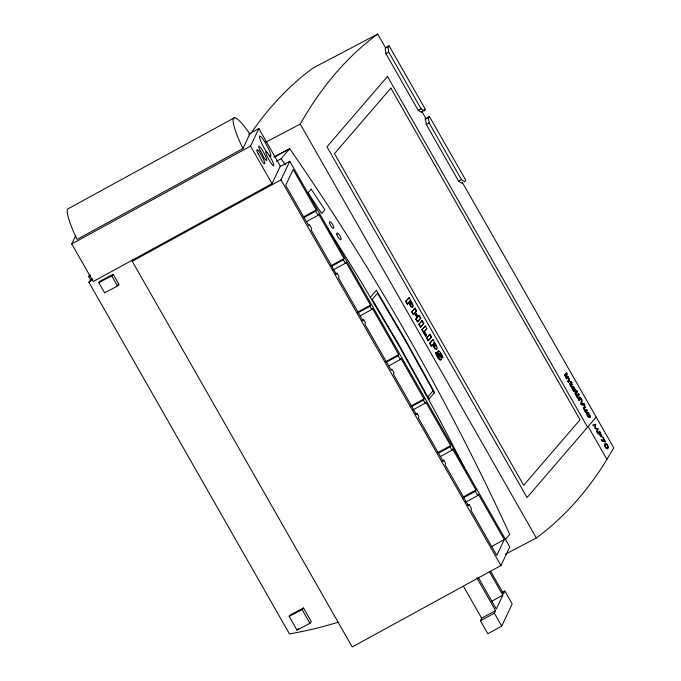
<?xml version="1.0" encoding="UTF-8"?>
<svg xmlns="http://www.w3.org/2000/svg" width="681" height="681" viewBox="0 0 681 681"><rect width="100%" height="100%" fill="white"/><g stroke="black" fill="none" stroke-linecap="round" stroke-linejoin="round"><path stroke-width="1.02" d="M440.973 359.398C439.194 362.224 435.908 354.503 435.525 352.537L437.466 353.541C439.773 359.798 440.096 356.24 437.874 352.068C438.581 347.914 442.693 355.899 442.871 357.602L441.041 356.631L439.364 353.635L439.245 354.341M580.927 404.139L581.548 399.143L582.178 400.249L581.966 403.629L584.289 403.952L584.902 405.025L581.216 404.642L581.548 399.143M607.29 447.587C608.678 446.413 606.013 442.744 605.273 445.408M600.812 435.704L600.182 433.133M595.466 428.196L595.517 424.272L592.802 424.987L593.406 425.983L595.117 425.497L594.871 428.672L597.237 429.217L596.539 431.541L597.143 432.537L598.097 428.8L595.5 428.187L598.097 428.8M436.708 348.468L436.504 349.149M608.099 448.345L608.295 447.187M604.668 444.301L604.907 446.123M434.844 346.357L433.661 343.173L434.069 342.96L435.253 346.144L433.286 343.862L434.069 342.96M579.608 397.108L579.199 397.321L580.161 399.006L580.561 398.794L579.608 397.108L579.829 398.062L578.339 399.534L578.884 400.488L580.595 398.479M570.661 381.428L570.252 381.649L571.018 382.05L570.661 381.428L570.84 382.262L569.622 383.82L570.942 386.536L571.47 385.948L570.644 384.161L571.376 383.207L572.219 384.68L571.81 384.893L570.976 383.42L571.376 383.207M570.942 386.536L571.47 385.948M604.643 444.31L605.528 443.314L606.771 444.08M248.608 134.166L258.848 128.556L280.3 166.164L272.017 183.674L93.203 281.559L71.76 243.96L75.676 235.66M280.112 166.556L289.765 161.269L509.754 546.945L500.969 565.528L352.23 646.95L132.242 261.274L132.931 259.81M242.913 148.586L249.833 133.953A47.295 7.346 61.3 0 0 233.387 118.511A47.295 7.346 61.3 0 0 242.913 148.586L77.047 239.38A47.295 7.346 61.3 0 1 68.628 208.497L234.502 117.702M71.76 243.96L250.574 146.075L258.848 128.556M132.242 261.274L280.981 179.861L289.765 161.269M304.177 217.469L315.661 211.187L316.239 209.961L293.162 169.518L285.688 185.334L308.757 225.777L309.378 224.475L311.711 228.569L311.098 229.88L336.508 274.426L337.121 273.115L339.078 276.546L338.466 277.857L363.016 320.904L363.637 319.593L365.467 322.811L364.846 324.113L391.234 370.37L391.856 369.068L394.018 372.865L393.397 374.167L416.534 414.729L417.155 413.418L418.9 416.483L418.279 417.793L443.161 461.412L443.782 460.109L445.706 463.48L445.093 464.791L468.511 505.847L469.132 504.544L471.558 508.792L470.937 510.103L496.781 555.415L504.263 539.59L478.411 494.278L477.832 495.504L465.472 502.272M306.518 221.572L317.993 215.29L318.572 214.064L343.982 258.601L343.403 259.827L331.043 266.594M333 270.025L345.361 263.258L345.939 262.032L370.498 305.088L369.919 306.305L357.559 313.073M360.266 315.805L371.749 309.523L372.328 308.297L398.717 354.554L398.138 355.78L385.778 362.547M388.825 365.859L400.3 359.577L400.879 358.351L424.016 398.904L423.437 400.13L411.954 406.412M412.822 409.962L425.182 403.195L425.761 401.969L450.643 445.595L450.064 446.821L438.59 453.103M440.513 456.483L451.988 450.192L452.567 448.975L475.985 490.031L475.406 491.256L463.046 498.015M502.025 592.53L504.808 591.006L512.197 603.97L501.727 626.111L487.826 633.73L480.428 620.766L481.646 618.195L495.547 610.585L476.921 577.931M480.428 620.766L494.338 613.155L495.547 610.585M489.384 571.589L502.833 595.177L496.296 609.01L478.181 577.267M504.808 591.006L503.497 593.772L490.558 571.104M412.712 306.884L412.226 307.335L411.179 306.799A5.652 1.668 62.3 0 1 409.341 304.347L408.421 302.764L407.247 304.135L405.689 301.402L409.136 297.657L412.465 303.675A4.086 1.209 62.3 0 1 413.129 305.76L412.967 306.961L411.579 306.586A5.652 1.668 62.3 0 1 409.741 304.135L408.83 302.551L407.247 304.135M572.44 387.395L572.329 388.008A1.737 0.511 62.3 0 0 572.61 388.919L573.904 391.422L574.245 390.613L573.01 388.706A1.737 0.511 62.3 0 1 572.738 387.795L572.849 387.183L575.045 391.039L574.636 391.252L572.44 387.395L572.849 387.183M91.16 280.785L88.666 276.409L90.037 274.826M338.27 622.204A427.03 405.221 40.7 0 1 289.468 633.926L88.853 282.223L92.165 278.367M98.839 282.683L100.226 281.074L113.148 274.281L118.928 284.403L117.541 286.02L104.61 292.813L98.839 282.683L111.761 275.89L113.148 274.281M276.452 161.235A1661.742 1576.864 40.7 0 1 281.108 158.707L289.731 148.688A2472.839 2346.53 40.7 0 1 509.72 534.364L505.081 539.752M388.502 46.478L389.098 45.789L425.37 109.386L424.782 110.075A7.951 2.349 62.3 0 1 424.093 110.816L421.054 108.798L388.749 52.156L388.068 47.627A10.513 3.107 62.3 0 1 388.502 46.478L385.65 47.976A10.513 3.107 62.3 0 0 385.216 49.134L385.897 53.654L418.202 110.296L421.241 112.314A7.951 2.349 62.3 0 0 421.931 111.573L424.782 110.075M428.894 117.294L429.49 116.604L465.77 180.201L465.174 180.891A7.951 2.349 62.3 0 1 464.485 181.631L461.446 179.614L429.141 122.972L428.46 118.451A10.513 3.107 62.3 0 1 428.894 117.294L426.051 118.792A10.513 3.107 62.3 0 0 425.616 119.95L426.289 124.47L458.594 181.112L461.633 183.129A7.951 2.349 62.3 0 0 462.322 182.389L613.794 447.928L602.736 466.153A2631.912 777.515 62.3 0 1 536.322 537.973L505.362 554.24M370.379 297.171L376.321 290.259L405.604 340.142L434.606 392.528L428.664 399.441M405.689 301.402L409.136 297.657M410.124 300.985L408.94 302.1L410.124 300.985L411.307 304.16L409.341 301.887M419.879 317.431L418.841 315.601L419.241 315.38L420.807 318.129L417.368 321.875L415.802 319.125L417.41 317.508L414.84 312.996L413.222 314.613L411.656 311.864L415.104 308.127L416.67 310.868L415.095 312.443L417.155 316.052M411.656 311.864L415.104 308.127M413.222 314.613L414.84 312.996M415.095 312.443L416.67 310.868M415.802 319.125L417.41 317.508M419.241 315.38L418.074 316.742L415.495 312.23M417.368 321.875L420.807 318.129M418.798 324.377L422.237 320.632L423.803 323.381L420.764 326.914L420.364 327.127L418.798 324.377L422.237 320.632M420.364 327.127L423.803 323.381M421.854 329.74L425.293 325.995L426.851 328.719L424.467 331.485L426.612 335.248L425.957 336.005L425.548 336.218L421.854 329.74L425.293 325.995M424.655 331.009L426.851 328.719M425.548 336.218L426.612 335.248M426.578 338.023L430.026 334.277L431.592 337.027L428.553 340.56L428.145 340.772L426.578 338.023L430.026 334.277M428.145 340.772L431.592 337.027M432.775 344.535L431.192 346.11L429.634 343.386L433.082 339.64L436.41 345.659A4.086 1.209 62.3 0 1 437.074 347.736L436.913 348.936L436.172 349.319L435.125 348.774A5.652 1.668 62.3 0 1 433.286 346.323L432.367 344.748L432.775 344.535L433.686 346.11A5.652 1.668 62.3 0 0 435.525 348.561L436.581 349.106M429.634 343.386L433.082 339.64M431.192 346.11L432.367 344.748M427.855 396.887L433.107 390.783M289.195 616.399L290.574 614.79L303.505 607.997L311.328 621.719L309.94 623.328L297.018 630.121L289.195 616.399L302.117 609.606L303.505 607.997M297.018 630.121L298.406 628.512M564.472 375.222L566.618 372.975L567.188 373.98L565.443 376.006L564.472 375.222L566.618 372.975M565.043 376.218L567.188 373.98M565.954 377.819L567.631 376.125L569.733 380.321L568.371 382.058L567.826 381.113C569.963 380.364 567.46 375.997 566.49 378.764L565.954 377.819L567.631 376.125M566.49 378.764C567.843 375.444 570.678 380.441 567.826 381.113M568.371 382.058L569.29 380.253L567.605 377.478M570.431 382.475L570.252 381.649M570.61 382.262L571.282 381.743L571.912 382.586L571.146 383.216L571.81 384.893M570.84 382.262L570.031 383.607L571.35 386.323M570.976 383.42L570.235 384.654L571.061 386.161M571.146 383.216L571.912 382.586M572.219 384.68L571.555 383.003M576.475 391.03L574.934 393.014A1.447 0.426 62.3 0 0 575.122 393.805L575.709 394.989L576.313 394.537L576.024 393.388L577.428 391.762L576.884 390.817L576.475 391.03L577.02 391.975L575.564 393.771L575.709 394.989M576.884 390.817L575.343 392.792A1.447 0.426 62.3 0 0 575.53 393.592L576.313 394.537M578.195 394.044L576.662 396.027A1.447 0.426 62.3 0 0 576.841 396.819L577.428 398.01C578.51 397.329 576.884 395.423 579.148 394.784L578.195 394.044L579.148 394.784M578.603 393.831L577.062 395.814A1.447 0.426 62.3 0 0 577.25 396.606L577.837 397.789M578.271 395.533L577.343 396.623L577.428 398.01M579.429 398.274L579.199 397.321M578.339 399.534L579.829 398.062M584.417 406.472L583.455 408.03A1.702 0.502 62.3 0 0 583.736 408.983L585.617 412.303L587.303 410.6L586.758 409.656C585.396 412.924 582.476 407.842 585.362 407.204L584.417 406.472L584.962 407.425M584.826 406.259L583.864 407.817A1.702 0.502 62.3 0 0 584.145 408.77L586.026 412.09M585.362 407.204C583.191 407.928 585.762 412.371 586.758 409.656M585.617 412.303L587.303 410.6M596.19 417.078L588.146 426.434L606.967 459.42M601.621 435.38L599.484 431.226L597.603 433.397C598.59 434.64 599.561 433.456 600.514 436.146A2.358 0.698 62.3 0 0 601.34 436.819L601.817 436.487A2.111 0.621 62.3 0 0 601.621 435.38L601.434 434.827M600.089 434.921L599.152 433.363L599.867 432.554L600.208 433.125M604.583 440.905L602.753 436.938L605.639 441.986L601.91 440.947L601.263 439.756M606.873 447.911L607.316 447.57M274.852 156.86L289.731 148.688L273.822 157.047M303.309 217.035L316.239 209.961M331.06 265.684L343.982 258.601M335.358 274.085L337.121 273.115M357.568 312.162L370.498 305.088M361.866 320.564L363.637 319.593M385.786 361.628L398.717 354.554M411.086 405.987L424.016 398.904M415.384 414.388L417.155 413.418M437.713 452.669L450.643 445.595M442.02 461.071L443.782 460.109M463.063 497.104L475.985 490.031M467.362 505.506L469.132 504.544M491.333 546.673L504.263 539.59M491.708 601.263L502.833 595.177M385.65 47.976L377.708 34.05L312.979 68.074A2631.912 777.515 62.3 0 0 250.617 133.808M385.437 47.713L389.098 45.789M385.897 53.654L388.749 52.156M265.53 142.338L300.244 124.087A2631.912 777.515 62.3 0 1 377.708 34.05M88.666 276.409L90.471 275.464M418.202 110.296L421.054 108.798M423.539 110.348L425.37 109.386M424.91 119.013L429.49 116.604M117.081 285.373L118.928 284.403M426.289 124.47L429.141 122.972M458.594 181.112L461.446 179.614M437.466 353.541L437.262 354.503M441.041 356.631L442.871 357.602M568.005 376.772L567.23 376.338M567.443 377.666L568.014 377.265M581.216 404.642L584.902 405.025M581.565 403.842L584.289 403.952M585.081 411.35L585.66 410.932M588.742 416.959L589.15 416.746L587.916 414.84A1.737 0.511 62.3 0 1 587.643 413.929L587.754 413.316L589.95 417.172L589.542 417.385L587.345 413.529L587.235 414.142A1.737 0.511 62.3 0 0 587.516 415.052L588.81 417.547L589.15 416.746M595.517 424.272L595.79 424.757M599.152 433.363L599.569 434.078M607.673 448.864L605.818 447.834M580.51 398.785L579.923 397.593L580.391 398.01M439.007 357.423C439.875 355.984 435.482 351.132 438.436 350.97M601.238 439.764L601.91 439.875M606.703 447.936L606.081 447.579A1.481 0.434 62.3 0 1 605.469 446.608L605.298 445.961M602.498 441.016L603.23 441.211M601.885 439.892L604.609 440.888M572.534 386.374C570.448 386.706 573.044 390.426 573.904 391.422M573.113 387.429L574.304 390.196L573.044 387.974M588.018 413.554L589.235 415.699M438.853 351.302L439.305 351.762M574.313 391.209C571.18 388.63 571.887 382.773 574.934 388.962A2.418 0.715 62.3 0 1 575.334 390.239L575.36 390.545A2.971 0.877 62.3 0 1 575.045 391.039M589.218 417.334C586.086 414.755 586.792 408.898 589.84 415.095A2.418 0.715 62.3 0 1 590.24 416.372L590.265 416.67A2.971 0.877 62.3 0 1 589.95 417.172M588.81 417.547C586.367 416.185 586.026 409.604 588.886 414.244M269.199 155.277L269.531 155.634A11.466 1.779 61.3 0 0 267.48 146.73A11.466 1.779 61.3 0 0 259.47 136.183A11.466 1.779 61.3 0 0 265.667 150.544L266.62 151.974M570.874 381.956L571.504 382.799M606.745 444.097L607.111 444.54M409.545 303.173L410.898 304.373L409.715 301.198M433.491 345.148L433.882 345.752M605.843 447.817L604.932 446.106M607.086 444.557L608.269 447.196M573.7 387.651L574.279 388.664M440.249 353.064L440.752 353.899M599.459 431.243L600.302 432.682M421.931 111.573L426.051 118.792M583.881 404.165L584.494 405.238M586.358 409.868L586.894 410.822M587.95 414.099L588.793 415.58M564.881 375.01L565.443 376.006M566.362 377.606L566.898 378.551M568.235 380.892L568.78 381.845M578.748 399.321L579.293 400.275M581.336 403.927L581.625 404.429M414.695 308.34L416.261 311.081M421.828 320.845L422.875 322.683M429.617 334.499L431.184 337.24M414.431 313.209L417.01 317.721M424.493 332.456L426.204 335.461M406.097 301.189L407.655 303.922M412.065 311.651L413.631 314.401M416.202 318.912L417.776 321.662M419.198 324.165L420.764 326.914M422.254 329.519L425.957 336.005M426.987 337.81L428.553 340.56M430.043 343.173L431.601 345.897M300.244 124.087L536.322 537.973M315.661 211.187L317.993 215.29M343.403 259.827L345.361 263.258M369.919 306.305L371.749 309.523M398.138 355.78L400.3 359.577M423.437 400.13L425.182 403.195M450.064 446.821L451.988 450.192M475.406 491.256L477.832 495.504M280.981 179.861L500.969 565.528M250.574 146.075L272.017 183.674M494.338 613.155L501.727 626.111M463.54 586.452L481.646 618.195M111.761 275.89L117.541 286.02M302.117 609.606L309.94 623.328M411.213 302.236L412.056 303.888M434.265 392.928L405.263 340.534L377.529 293.23L372.277 299.334L400.011 346.638L429.013 399.023M435.619 345.063L436.002 345.871M437.5 355.193L437.764 355.814M439.458 354.988L439.798 355.831M441.782 355.933L442.463 357.814M441.45 356.418L439.62 353.456L441.373 359.185L440.675 360.172L437.721 356.75L435.934 352.324M607.988 446.251L608.159 446.745M589.84 416.585L589.857 416.883A2.971 0.877 62.3 0 1 589.542 417.385M574.934 390.451L574.951 390.758A2.971 0.877 62.3 0 1 574.636 391.252M281.108 158.707A2472.839 2346.53 40.7 0 1 285.33 164.819M326.505 226.62A2472.839 2346.53 40.7 0 1 361.994 283.194L399.653 347.046L435.414 411.903A2472.839 2346.53 40.7 0 1 464.527 468.247M465.472 470.137A2472.839 2346.53 40.7 0 1 466.417 472.027M88.853 282.223A1661.742 1576.864 40.7 0 1 92.224 279.678M574.526 389.174A2.418 0.715 62.3 0 1 574.849 390.085M589.431 415.308A2.418 0.715 62.3 0 1 589.627 415.785M412.363 304.645A4.086 1.209 62.3 0 1 412.584 305.352M581.029 398.445L580.331 397.381L581.029 398.445M574.79 389.745L573.027 387.021L574.79 389.745M589.695 415.878L587.933 413.146L589.695 415.878M258.465 154.11L258.278 154.502A8.027 1.243 61.3 0 1 258.21 150.569A8.027 1.243 61.3 0 1 264.262 161.184A8.027 1.243 61.3 0 1 262.228 161.431L258.465 154.11M260.38 150.671L260.193 151.071A8.027 1.243 61.3 0 1 260.125 147.139A8.027 1.243 61.3 0 1 266.186 157.745A8.027 1.243 61.3 0 1 264.143 157.992L260.38 150.671M387.498 76.442L326.965 146.79L527.043 497.556L587.575 427.2L387.498 76.442M390.868 88.121L334.499 153.642L523.672 485.281L580.042 419.768L390.868 88.121M311.183 189.165L308.016 192.842L321.687 213.562L324.863 209.876L311.183 189.165M267.08 152.391L266.407 151.786A8.027 1.243 61.3 0 0 268.263 158.494A8.027 1.243 61.3 0 0 273.702 165.687A8.027 1.243 61.3 0 0 269.957 156.485L267.08 152.391M329.57 223.232A3.848 1.158 59.1 0 0 333.349 228.373A3.848 1.158 59.1 0 0 331.979 223.445A3.848 1.158 59.1 0 0 329.57 223.232M336.899 234.553A3.848 1.158 59.1 0 0 340.687 239.703A3.848 1.158 59.1 0 0 339.317 234.775A3.848 1.158 59.1 0 0 336.899 234.553"/></g></svg>
